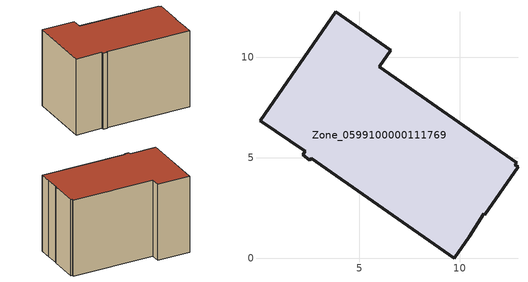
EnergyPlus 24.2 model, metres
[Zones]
Zone_0599100000111769
 floor ground (C_G): 12.75,4.64 12.9,4.54 11.24,2.16 11.2,2.2 10.48,1.07 9.73,0 2.6,4.97 2.53,4.87 2.17,5.14 2.31,5.32 0.04,6.85 3.82,12.27 6.56,10.36 5.99,9.54 12.83,4.76 z0
 wall outside (C_F): 2.6,4.97 9.73,0 10.48,1.07 11.2,2.2 11.24,2.16 12.9,4.54 12.75,4.64 12.83,4.76 5.99,9.54 6.56,10.36 3.82,12.27 0.04,6.85 2.31,5.32 2.17,5.14 2.53,4.87 2.6,4.97 z0:7.93
 roof outside (C_R): 0.04,6.85 2.31,5.32 2.17,5.14 2.53,4.87 2.6,4.97 9.73,0 10.48,1.07 11.2,2.2 11.24,2.16 12.9,4.54 12.75,4.64 12.83,4.76 5.99,9.54 6.56,10.36 3.82,12.27 z7.93
[BUILDING]
Pand.0599100000111769: North Axis=0; Terrain=City; Loads Convergence Tolerance Value=0.04; Temperature Convergence Tolerance Value=0.4; Solar Distribution=FullExterior; Maximum Number of Warmup Days=25; Minimum Number of Warmup Days=1
[Site:Location]
Rotterdam.The.Hague.AP_ZH_NLD Design_Conditions: Latitude=51.96; Longitude=4.45; Time Zone=1; Elevation=-4.5
[SITE:GROUNDTEMPERATURE:BUILDINGSURFACE]
18, 18, 18, 18, 18, 18, 18, 18, 18, 18, 18, 18
[MATERIAL] Thermal Absorptance=0.9; Solar Absorptance=0.7; Visible Absorptance=0.7
Name | Roughness | Thickness | Conductivity | Density | Specific Heat
G.TC.1975-1991 | MediumSmooth | 0.15 | 0.288461 | 540 | 1210
F.TC.1975-1991 | Rough | 0.3 | 0.230769 | 1920 | 840
R.TC.1975-1991 | MediumRough | 0.2 | 0.153846 | 1500 | 1000
[CONSTRUCTION]
C_G: G.TC.1975-1991
C_F: F.TC.1975-1991
C_R: R.TC.1975-1991
[ZONE]
Zone_0599100000111769: Type=1; Multiplier=1; Ceiling Height=Autocalculate; Volume=Autocalculate; Floor Area=autocalculate; Part of Total Floor Area=Yes
[ZONEINFILTRATION:DESIGNFLOWRATE]
Infil_Zone_0599100000111769: Zone or ZoneList or Space or SpaceList=Zone_0599100000111769; Schedule=AlwaysOn; Design Flow Rate Calculation Method=Flow/Area; Flow Rate per Floor Area=0.003; Constant Term Coefficient=1; Temperature Term Coefficient=0; Velocity Term Coefficient=0; Velocity Squared Term Coefficient=0
[HVACTEMPLATE:ZONE:IDEALLOADSAIRSYSTEM]
Zone_0599100000111769: Maximum Heating Supply Air Temperature=50; Minimum Cooling Supply Air Temperature=13; Maximum Heating Supply Air Humidity Ratio=0.0156; Minimum Cooling Supply Air Humidity Ratio=0.0077; Heating Limit=NoLimit; Cooling Limit=NoLimit; Dehumidification Control Type=ConstantSensibleHeatRatio; Cooling Sensible Heat Ratio=0.7; Dehumidification Setpoint=60; Humidification Control Type=None; Humidification Setpoint=30; Outdoor Air Method=None; Outdoor Air Flow Rate per Person=0.00944; Outdoor Air Flow Rate per Zone Floor Area=0; Outdoor Air Flow Rate per Zone=0; Demand Controlled Ventilation Type=None; Outdoor Air Economizer Type=NoEconomizer; Heat Recovery Type=None; Sensible Heat Recovery Effectiveness=0.7; Latent Heat Recovery Effectiveness=0.65
[ZONECONTROL:THERMOSTAT]
ThermostatControl_Zone_0599100000111769: Zone or ZoneList=Zone_0599100000111769; Control Type Schedule=DualSetpointControlType; Control 1=Thermostat_Zone_0599100000111769; Temperature Difference Between Cutout And Setpoint=0
[THERMOSTATSETPOINT:DUALSETPOINT]
Thermostat_Zone_0599100000111769: Heating Setpoint Temperature Schedule=HeatingSetpoint_Zone_0599100000111769; Cooling Setpoint Temperature Schedule=CoolingSetpoint_Zone_0599100000111769
[SCHEDULE:COMPACT]
HeatingSetpoint_Zone_0599100000111769: Through: 12/31, For: AllDays, Until: 24:00, 21
CoolingSetpoint_Zone_0599100000111769: Through: 12/31, For: AllDays, Until: 24:00, 24
DualSetpointControlType: Through: 12/31, For: AllDays, Until: 24:00, 4
AlwaysOn: Through: 12/31, For: AllDays, Until: 24:00, 1
